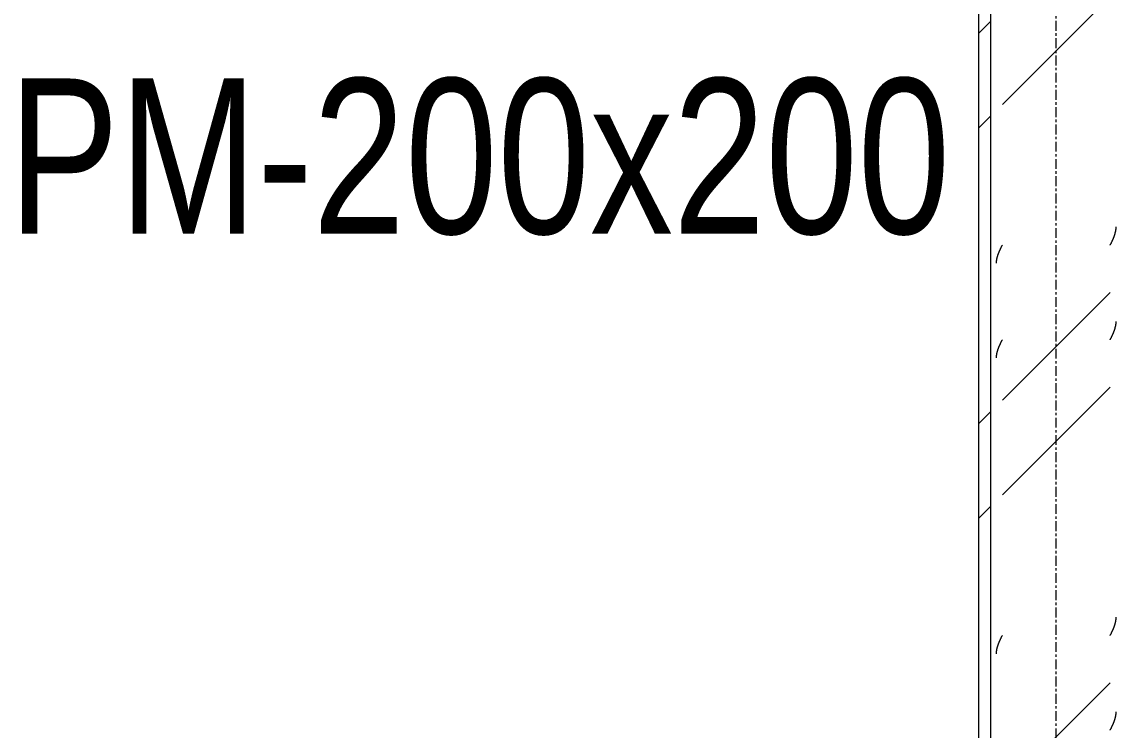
# Model space of a CAD drawing. Header units: centimetres. Extents: x -7221 to 15977, y -285 to 1507.
# Drawn here: x -6233.7 to -6092.7, y 438 to 529.3 of the extents above; entities that cross this region are included whole.
import ezdxf

# ---------------------------------------------------------------- set-up
doc = ezdxf.new("R2010")
doc.units = ezdxf.units.CM
doc.linetypes.add('Grid Line', pattern=[2.2225, 1.27, -0.3175, 0.3175, -0.3175])
for name, color, linetype, lineweight in [('S-COLS', 7, 'Continuous', 9), ('S-COLS-IDEN', 7, 'Continuous', 9), ('S-GRID', 7, 'Continuous', 9)]:
    doc.layers.add(name, color=color, linetype=linetype, lineweight=lineweight)
doc.styles.add('Century Gothic', font='GOTHIC.TTF', dxfattribs={"width": 0.8, "height": 20})
pattern_1 = [(45, (0, 0), (-25.14472, 25.14472), []), (45, (0, 38.1), (-25.14472, 25.14472), [])]

# ---------------------------------------------------------------- blocks, each defined once
blk = doc.blocks.new('FP_1-Elevación Eje 10')
at = {"layer": 'S-COLS', "color": 9, "true_color": 0xc0c0c0}
for p, q in [((-6092.96, 501.7), (-6092.95, 501.74)), ((-6092.95, 501.74), (-6092.94, 501.78)), ((-6092.94, 501.78), (-6092.92, 501.81)), ((-6092.92, 501.81), (-6092.91, 501.85)), ((-6092.91, 501.85), (-6092.9, 501.89)), ((-6092.9, 501.89), (-6092.89, 501.92)), ((-6092.89, 501.92), (-6092.88, 501.96)), ((-6092.88, 501.96), (-6092.87, 502)), ((-6092.87, 502), (-6092.86, 502.04)), ((-6092.86, 502.04), (-6092.85, 502.07)), ((-6092.85, 502.07), (-6092.84, 502.11)), ((-6092.84, 502.11), (-6092.83, 502.15)), ((-6092.83, 502.15), (-6092.82, 502.19)), ((-6092.82, 502.19), (-6092.81, 502.22)), ((-6092.81, 502.22), (-6092.8, 502.26)), ((-6092.8, 502.26), (-6092.79, 502.3)), ((-6092.79, 502.34), (-6092.78, 502.37)), ((-6092.79, 502.3), (-6092.79, 502.34)), ((-6092.78, 502.37), (-6092.77, 502.41)), ((-6092.77, 502.45), (-6092.76, 502.48)), ((-6092.77, 502.41), (-6092.77, 502.45)), ((-6092.76, 502.52), (-6092.75, 502.56)), ((-6092.76, 502.48), (-6092.76, 502.52)), ((-6092.75, 502.63), (-6092.74, 502.67)), ((-6092.75, 502.6), (-6092.75, 502.63)), ((-6092.75, 502.56), (-6092.75, 502.6)), ((-6092.74, 502.82), (-6092.74, 502.86)), ((-6092.74, 502.78), (-6092.74, 502.82)), ((-6092.74, 502.75), (-6092.74, 502.78)), ((-6092.74, 502.71), (-6092.74, 502.75)), ((-6092.74, 502.67), (-6092.74, 502.71)), ((-6093.5, 500.51), (-6093.49, 500.54)), ((-6093.49, 500.54), (-6093.47, 500.58)), ((-6093.47, 500.58), (-6093.45, 500.62)), ((-6093.45, 500.62), (-6093.43, 500.66)), ((-6093.43, 500.66), (-6093.41, 500.69)), ((-6093.41, 500.69), (-6093.39, 500.73)), ((-6093.39, 500.73), (-6093.37, 500.77)), ((-6093.37, 500.77), (-6093.35, 500.81)), ((-6093.35, 500.81), (-6093.34, 500.84)), ((-6093.34, 500.84), (-6093.32, 500.88)), ((-6093.32, 500.88), (-6093.3, 500.92)), ((-6093.3, 500.92), (-6093.28, 500.95)), ((-6093.28, 500.95), (-6093.26, 500.99)), ((-6093.26, 500.99), (-6093.25, 501.03)), ((-6093.25, 501.03), (-6093.23, 501.07)), ((-6093.23, 501.07), (-6093.21, 501.1)), ((-6093.21, 501.1), (-6093.19, 501.14)), ((-6093.19, 501.14), (-6093.18, 501.18)), ((-6093.18, 501.18), (-6093.16, 501.22)), ((-6093.16, 501.22), (-6093.14, 501.25)), ((-6093.14, 501.25), (-6093.13, 501.29)), ((-6093.13, 501.29), (-6093.11, 501.33)), ((-6093.11, 501.33), (-6093.09, 501.37)), ((-6093.09, 501.37), (-6093.08, 501.4)), ((-6093.08, 501.4), (-6093.06, 501.44)), ((-6093.06, 501.44), (-6093.05, 501.48)), ((-6093.05, 501.48), (-6093.03, 501.51)), ((-6093.03, 501.51), (-6093.02, 501.55)), ((-6093.02, 501.55), (-6093, 501.59)), ((-6093, 501.59), (-6092.99, 501.63)), ((-6092.99, 501.63), (-6092.97, 501.66)), ((-6092.97, 501.66), (-6092.96, 501.7)), ((-6092.75, 490.44), (-6092.74, 490.48)), ((-6092.75, 490.41), (-6092.75, 490.44)), ((-6092.74, 490.63), (-6092.74, 490.67)), ((-6092.74, 490.59), (-6092.74, 490.63)), ((-6092.74, 490.56), (-6092.74, 490.59)), ((-6092.74, 490.52), (-6092.74, 490.56)), ((-6092.74, 490.48), (-6092.74, 490.52)), ((-6093.18, 488.99), (-6093.16, 489.03)), ((-6093.16, 489.03), (-6093.14, 489.06)), ((-6093.14, 489.06), (-6093.13, 489.1)), ((-6093.13, 489.1), (-6093.11, 489.14)), ((-6093.11, 489.14), (-6093.09, 489.18)), ((-6093.09, 489.18), (-6093.08, 489.21)), ((-6093.08, 489.21), (-6093.06, 489.25)), ((-6093.06, 489.25), (-6093.05, 489.29)), ((-6093.05, 489.29), (-6093.03, 489.33)), ((-6093.03, 489.33), (-6093.02, 489.36)), ((-6093.02, 489.36), (-6093, 489.4)), ((-6093, 489.4), (-6092.99, 489.44)), ((-6092.99, 489.44), (-6092.97, 489.47)), ((-6092.97, 489.47), (-6092.96, 489.51)), ((-6092.96, 489.51), (-6092.95, 489.55)), ((-6092.95, 489.55), (-6092.94, 489.59)), ((-6092.94, 489.59), (-6092.92, 489.62)), ((-6092.92, 489.62), (-6092.91, 489.66)), ((-6092.91, 489.66), (-6092.9, 489.7)), ((-6092.9, 489.7), (-6092.89, 489.74)), ((-6092.89, 489.74), (-6092.88, 489.77)), ((-6092.88, 489.77), (-6092.87, 489.81)), ((-6092.87, 489.81), (-6092.86, 489.85)), ((-6092.86, 489.85), (-6092.85, 489.88)), ((-6092.85, 489.88), (-6092.84, 489.92)), ((-6092.84, 489.92), (-6092.83, 489.96)), ((-6092.83, 489.96), (-6092.82, 490)), ((-6092.82, 490), (-6092.81, 490.03)), ((-6092.81, 490.03), (-6092.8, 490.07)), ((-6092.8, 490.07), (-6092.79, 490.11)), ((-6092.79, 490.15), (-6092.78, 490.18)), ((-6092.79, 490.11), (-6092.79, 490.15)), ((-6092.78, 490.18), (-6092.77, 490.22)), ((-6092.77, 490.26), (-6092.76, 490.3)), ((-6092.77, 490.22), (-6092.77, 490.26)), ((-6092.76, 490.33), (-6092.75, 490.37)), ((-6092.76, 490.3), (-6092.76, 490.33)), ((-6092.75, 490.37), (-6092.75, 490.41)), ((-6093.5, 488.32), (-6093.49, 488.36)), ((-6093.49, 488.36), (-6093.47, 488.39)), ((-6093.47, 488.39), (-6093.45, 488.43)), ((-6093.45, 488.43), (-6093.43, 488.47)), ((-6093.43, 488.47), (-6093.41, 488.5)), ((-6093.41, 488.5), (-6093.39, 488.54)), ((-6093.39, 488.54), (-6093.37, 488.58)), ((-6093.37, 488.58), (-6093.35, 488.62)), ((-6093.35, 488.62), (-6093.34, 488.65)), ((-6093.34, 488.65), (-6093.32, 488.69)), ((-6093.32, 488.69), (-6093.3, 488.73)), ((-6093.3, 488.73), (-6093.28, 488.77)), ((-6093.28, 488.77), (-6093.26, 488.8)), ((-6093.26, 488.8), (-6093.25, 488.84)), ((-6093.25, 488.84), (-6093.23, 488.88)), ((-6093.23, 488.88), (-6093.21, 488.91)), ((-6093.21, 488.91), (-6093.19, 488.95)), ((-6093.19, 488.95), (-6093.18, 488.99)), ((-6092.75, 452.34), (-6092.74, 452.38)), ((-6092.74, 452.53), (-6092.74, 452.57)), ((-6092.74, 452.49), (-6092.74, 452.53)), ((-6092.74, 452.46), (-6092.74, 452.49)), ((-6092.74, 452.42), (-6092.74, 452.46)), ((-6092.74, 452.38), (-6092.74, 452.42)), ((-6093.14, 450.96), (-6093.13, 451)), ((-6093.13, 451), (-6093.11, 451.04)), ((-6093.11, 451.04), (-6093.09, 451.08)), ((-6093.09, 451.08), (-6093.08, 451.11)), ((-6093.08, 451.11), (-6093.06, 451.15)), ((-6093.06, 451.15), (-6093.05, 451.19)), ((-6093.05, 451.19), (-6093.03, 451.23)), ((-6093.03, 451.23), (-6093.02, 451.26)), ((-6093.02, 451.26), (-6093, 451.3)), ((-6093, 451.3), (-6092.99, 451.34)), ((-6092.99, 451.34), (-6092.97, 451.37)), ((-6092.97, 451.37), (-6092.96, 451.41)), ((-6092.96, 451.41), (-6092.95, 451.45)), ((-6092.95, 451.45), (-6092.94, 451.49)), ((-6092.94, 451.49), (-6092.92, 451.52)), ((-6092.92, 451.52), (-6092.91, 451.56)), ((-6092.91, 451.56), (-6092.9, 451.6)), ((-6092.9, 451.6), (-6092.89, 451.64)), ((-6092.89, 451.64), (-6092.88, 451.67)), ((-6092.88, 451.67), (-6092.87, 451.71)), ((-6092.87, 451.71), (-6092.86, 451.75)), ((-6092.86, 451.75), (-6092.85, 451.78)), ((-6092.85, 451.78), (-6092.84, 451.82)), ((-6092.84, 451.82), (-6092.83, 451.86)), ((-6092.83, 451.86), (-6092.82, 451.9)), ((-6092.82, 451.9), (-6092.81, 451.93)), ((-6092.81, 451.93), (-6092.8, 451.97)), ((-6092.8, 451.97), (-6092.79, 452.01)), ((-6092.79, 452.05), (-6092.78, 452.08)), ((-6092.79, 452.01), (-6092.79, 452.05)), ((-6092.78, 452.08), (-6092.77, 452.12)), ((-6092.77, 452.16), (-6092.76, 452.2)), ((-6092.77, 452.12), (-6092.77, 452.16)), ((-6092.76, 452.23), (-6092.75, 452.27)), ((-6092.76, 452.2), (-6092.76, 452.23)), ((-6092.75, 452.31), (-6092.75, 452.34)), ((-6092.75, 452.27), (-6092.75, 452.31)), ((-6093.5, 450.22), (-6093.49, 450.26)), ((-6093.49, 450.26), (-6093.47, 450.29)), ((-6093.47, 450.29), (-6093.45, 450.33)), ((-6093.45, 450.33), (-6093.43, 450.37)), ((-6093.43, 450.37), (-6093.41, 450.4)), ((-6093.41, 450.4), (-6093.39, 450.44)), ((-6093.39, 450.44), (-6093.37, 450.48)), ((-6093.37, 450.48), (-6093.35, 450.52)), ((-6093.35, 450.52), (-6093.34, 450.55)), ((-6093.34, 450.55), (-6093.32, 450.59)), ((-6093.32, 450.59), (-6093.3, 450.63)), ((-6093.3, 450.63), (-6093.28, 450.67)), ((-6093.28, 450.67), (-6093.26, 450.7)), ((-6093.26, 450.7), (-6093.25, 450.74)), ((-6093.25, 450.74), (-6093.23, 450.78)), ((-6093.23, 450.78), (-6093.21, 450.81)), ((-6093.21, 450.81), (-6093.19, 450.85)), ((-6093.19, 450.85), (-6093.18, 450.89)), ((-6093.18, 450.89), (-6093.16, 450.93)), ((-6093.16, 450.93), (-6093.14, 450.96)), ((-6092.83, 439.67), (-6092.82, 439.71)), ((-6092.82, 439.71), (-6092.81, 439.74)), ((-6092.81, 439.74), (-6092.8, 439.78)), ((-6092.8, 439.78), (-6092.79, 439.82)), ((-6092.79, 439.86), (-6092.78, 439.89)), ((-6092.79, 439.82), (-6092.79, 439.86)), ((-6092.78, 439.89), (-6092.77, 439.93)), ((-6092.77, 439.97), (-6092.76, 440.01)), ((-6092.77, 439.93), (-6092.77, 439.97)), ((-6092.76, 440.04), (-6092.75, 440.08)), ((-6092.76, 440.01), (-6092.76, 440.04)), ((-6092.75, 440.15), (-6092.74, 440.19)), ((-6092.75, 440.12), (-6092.75, 440.15)), ((-6092.75, 440.08), (-6092.75, 440.12)), ((-6092.74, 440.34), (-6092.74, 440.38)), ((-6092.74, 440.3), (-6092.74, 440.34)), ((-6092.74, 440.27), (-6092.74, 440.3)), ((-6092.74, 440.23), (-6092.74, 440.27)), ((-6092.74, 440.19), (-6092.74, 440.23)), ((-6093.39, 438.25), (-6093.37, 438.29)), ((-6093.37, 438.29), (-6093.35, 438.33)), ((-6093.35, 438.33), (-6093.34, 438.36)), ((-6093.34, 438.36), (-6093.32, 438.4)), ((-6093.32, 438.4), (-6093.3, 438.44)), ((-6093.3, 438.44), (-6093.28, 438.48)), ((-6093.28, 438.48), (-6093.26, 438.51)), ((-6093.26, 438.51), (-6093.25, 438.55)), ((-6093.25, 438.55), (-6093.23, 438.59)), ((-6093.23, 438.59), (-6093.21, 438.63)), ((-6093.21, 438.63), (-6093.19, 438.66)), ((-6093.19, 438.66), (-6093.18, 438.7)), ((-6093.18, 438.7), (-6093.16, 438.74)), ((-6093.16, 438.74), (-6093.14, 438.77)), ((-6093.14, 438.77), (-6093.13, 438.81)), ((-6093.13, 438.81), (-6093.11, 438.85)), ((-6093.11, 438.85), (-6093.09, 438.89)), ((-6093.09, 438.89), (-6093.08, 438.92)), ((-6093.08, 438.92), (-6093.06, 438.96)), ((-6093.06, 438.96), (-6093.05, 439)), ((-6093.05, 439), (-6093.03, 439.04)), ((-6093.03, 439.04), (-6093.02, 439.07)), ((-6093.02, 439.07), (-6093, 439.11)), ((-6093, 439.11), (-6092.99, 439.15)), ((-6092.99, 439.15), (-6092.97, 439.18)), ((-6092.97, 439.18), (-6092.96, 439.22)), ((-6092.96, 439.22), (-6092.95, 439.26)), ((-6092.95, 439.26), (-6092.94, 439.3)), ((-6092.94, 439.3), (-6092.92, 439.33)), ((-6092.92, 439.33), (-6092.91, 439.37)), ((-6092.91, 439.37), (-6092.9, 439.41)), ((-6092.9, 439.41), (-6092.89, 439.45)), ((-6092.89, 439.45), (-6092.88, 439.48)), ((-6092.88, 439.48), (-6092.87, 439.52)), ((-6092.87, 439.52), (-6092.86, 439.56)), ((-6092.86, 439.56), (-6092.85, 439.6)), ((-6092.85, 439.6), (-6092.84, 439.63)), ((-6092.84, 439.63), (-6092.83, 439.67)), ((-6093.5, 438.03), (-6093.49, 438.07)), ((-6093.49, 438.07), (-6093.47, 438.1)), ((-6093.47, 438.1), (-6093.45, 438.14)), ((-6093.45, 438.14), (-6093.43, 438.18)), ((-6093.43, 438.18), (-6093.41, 438.21)), ((-6093.41, 438.21), (-6093.39, 438.25))]:
    blk.add_line(p, q, dxfattribs=at)
blk = doc.blocks.new('FP_2-Elevación Eje 10')
at = {"layer": 'S-COLS', "color": 9, "true_color": 0xc0c0c0}
for p, q in [((-6107.5, 500.28), (-6107.48, 500.32)), ((-6107.48, 500.32), (-6107.46, 500.36)), ((-6107.46, 500.36), (-6107.44, 500.4)), ((-6107.44, 500.4), (-6107.42, 500.43)), ((-6107.42, 500.43), (-6107.4, 500.47)), ((-6107.4, 500.47), (-6107.38, 500.51)), ((-6108.06, 498.87), (-6108.05, 498.9)), ((-6108.05, 498.9), (-6108.04, 498.94)), ((-6108.04, 498.94), (-6108.03, 498.98)), ((-6108.03, 498.98), (-6108.02, 499.01)), ((-6108.02, 499.01), (-6108.01, 499.05)), ((-6108.01, 499.05), (-6108, 499.09)), ((-6108, 499.09), (-6107.99, 499.13)), ((-6107.99, 499.13), (-6107.98, 499.16)), ((-6107.98, 499.16), (-6107.97, 499.2)), ((-6107.97, 499.2), (-6107.95, 499.24)), ((-6107.95, 499.24), (-6107.94, 499.28)), ((-6107.94, 499.28), (-6107.93, 499.31)), ((-6107.93, 499.31), (-6107.91, 499.35)), ((-6107.91, 499.35), (-6107.9, 499.39)), ((-6107.9, 499.39), (-6107.89, 499.43)), ((-6107.89, 499.43), (-6107.87, 499.46)), ((-6107.87, 499.46), (-6107.86, 499.5)), ((-6107.86, 499.5), (-6107.84, 499.54)), ((-6107.84, 499.54), (-6107.83, 499.57)), ((-6107.83, 499.57), (-6107.81, 499.61)), ((-6107.81, 499.61), (-6107.8, 499.65)), ((-6107.8, 499.65), (-6107.78, 499.69)), ((-6107.78, 499.69), (-6107.76, 499.72)), ((-6107.76, 499.72), (-6107.75, 499.76)), ((-6107.75, 499.76), (-6107.73, 499.8)), ((-6107.73, 499.8), (-6107.71, 499.84)), ((-6107.71, 499.84), (-6107.7, 499.87)), ((-6107.7, 499.87), (-6107.68, 499.91)), ((-6107.68, 499.91), (-6107.66, 499.95)), ((-6107.66, 499.95), (-6107.64, 499.98)), ((-6107.64, 499.98), (-6107.63, 500.02)), ((-6107.63, 500.02), (-6107.61, 500.06)), ((-6107.61, 500.06), (-6107.59, 500.1)), ((-6107.59, 500.1), (-6107.57, 500.13)), ((-6107.57, 500.13), (-6107.55, 500.17)), ((-6107.55, 500.17), (-6107.53, 500.21)), ((-6107.53, 500.21), (-6107.52, 500.25)), ((-6107.52, 500.25), (-6107.5, 500.28)), ((-6108.15, 498.34), (-6108.14, 498.38)), ((-6108.15, 498.31), (-6108.15, 498.34)), ((-6108.15, 498.27), (-6108.15, 498.31)), ((-6108.15, 498.23), (-6108.15, 498.27)), ((-6108.15, 498.19), (-6108.15, 498.23)), ((-6108.15, 498.16), (-6108.15, 498.19)), ((-6108.14, 498.42), (-6108.13, 498.46)), ((-6108.14, 498.38), (-6108.14, 498.42)), ((-6108.13, 498.53), (-6108.12, 498.57)), ((-6108.13, 498.49), (-6108.13, 498.53)), ((-6108.13, 498.46), (-6108.13, 498.49)), ((-6108.12, 498.57), (-6108.11, 498.6)), ((-6108.11, 498.64), (-6108.1, 498.68)), ((-6108.11, 498.6), (-6108.11, 498.64)), ((-6108.1, 498.68), (-6108.09, 498.72)), ((-6108.09, 498.75), (-6108.08, 498.79)), ((-6108.09, 498.72), (-6108.09, 498.75)), ((-6108.08, 498.79), (-6108.07, 498.83)), ((-6108.07, 498.83), (-6108.06, 498.87)), ((-6107.73, 487.61), (-6107.71, 487.65)), ((-6107.71, 487.65), (-6107.7, 487.68)), ((-6107.7, 487.68), (-6107.68, 487.72)), ((-6107.68, 487.72), (-6107.66, 487.76)), ((-6107.66, 487.76), (-6107.64, 487.8)), ((-6107.64, 487.8), (-6107.63, 487.83)), ((-6107.63, 487.83), (-6107.61, 487.87)), ((-6107.61, 487.87), (-6107.59, 487.91)), ((-6107.59, 487.91), (-6107.57, 487.94)), ((-6107.57, 487.94), (-6107.55, 487.98)), ((-6107.55, 487.98), (-6107.53, 488.02)), ((-6107.53, 488.02), (-6107.52, 488.06)), ((-6107.52, 488.06), (-6107.5, 488.09)), ((-6107.5, 488.09), (-6107.48, 488.13)), ((-6107.48, 488.13), (-6107.46, 488.17)), ((-6107.46, 488.17), (-6107.44, 488.21)), ((-6107.44, 488.21), (-6107.42, 488.24)), ((-6107.42, 488.24), (-6107.4, 488.28)), ((-6107.4, 488.28), (-6107.38, 488.32)), ((-6108.14, 486.23), (-6108.13, 486.27)), ((-6108.14, 486.19), (-6108.14, 486.23)), ((-6108.13, 486.34), (-6108.12, 486.38)), ((-6108.13, 486.3), (-6108.13, 486.34)), ((-6108.13, 486.27), (-6108.13, 486.3)), ((-6108.12, 486.38), (-6108.11, 486.42)), ((-6108.11, 486.45), (-6108.1, 486.49)), ((-6108.11, 486.42), (-6108.11, 486.45)), ((-6108.1, 486.49), (-6108.09, 486.53)), ((-6108.09, 486.56), (-6108.08, 486.6)), ((-6108.09, 486.53), (-6108.09, 486.56)), ((-6108.08, 486.6), (-6108.07, 486.64)), ((-6108.07, 486.64), (-6108.06, 486.68)), ((-6108.06, 486.68), (-6108.05, 486.71)), ((-6108.05, 486.71), (-6108.04, 486.75)), ((-6108.04, 486.75), (-6108.03, 486.79)), ((-6108.03, 486.79), (-6108.02, 486.83)), ((-6108.02, 486.83), (-6108.01, 486.86)), ((-6108.01, 486.86), (-6108, 486.9)), ((-6108, 486.9), (-6107.99, 486.94)), ((-6107.99, 486.94), (-6107.98, 486.97)), ((-6107.98, 486.97), (-6107.97, 487.01)), ((-6107.97, 487.01), (-6107.95, 487.05)), ((-6107.95, 487.05), (-6107.94, 487.09)), ((-6107.94, 487.09), (-6107.93, 487.12)), ((-6107.93, 487.12), (-6107.91, 487.16)), ((-6107.91, 487.16), (-6107.9, 487.2)), ((-6107.9, 487.2), (-6107.89, 487.24)), ((-6107.89, 487.24), (-6107.87, 487.27)), ((-6107.87, 487.27), (-6107.86, 487.31)), ((-6107.86, 487.31), (-6107.84, 487.35)), ((-6107.84, 487.35), (-6107.83, 487.39)), ((-6107.83, 487.39), (-6107.81, 487.42)), ((-6107.81, 487.42), (-6107.8, 487.46)), ((-6107.8, 487.46), (-6107.78, 487.5)), ((-6107.78, 487.5), (-6107.76, 487.53)), ((-6107.76, 487.53), (-6107.75, 487.57)), ((-6107.75, 487.57), (-6107.73, 487.61)), ((-6108.15, 486.15), (-6108.14, 486.19)), ((-6108.15, 486.12), (-6108.15, 486.15)), ((-6108.15, 486.08), (-6108.15, 486.12)), ((-6108.15, 486.04), (-6108.15, 486.08)), ((-6108.15, 486), (-6108.15, 486.04)), ((-6108.15, 485.97), (-6108.15, 486)), ((-6107.71, 449.55), (-6107.7, 449.58)), ((-6107.7, 449.58), (-6107.68, 449.62)), ((-6107.68, 449.62), (-6107.66, 449.66)), ((-6107.66, 449.66), (-6107.64, 449.7)), ((-6107.64, 449.7), (-6107.63, 449.73)), ((-6107.63, 449.73), (-6107.61, 449.77)), ((-6107.61, 449.77), (-6107.59, 449.81)), ((-6107.59, 449.81), (-6107.57, 449.84)), ((-6107.57, 449.84), (-6107.55, 449.88)), ((-6107.55, 449.88), (-6107.53, 449.92)), ((-6107.53, 449.92), (-6107.52, 449.96)), ((-6107.52, 449.96), (-6107.5, 449.99)), ((-6107.5, 449.99), (-6107.48, 450.03)), ((-6107.48, 450.03), (-6107.46, 450.07)), ((-6107.46, 450.07), (-6107.44, 450.11)), ((-6107.44, 450.11), (-6107.42, 450.14)), ((-6107.42, 450.14), (-6107.4, 450.18)), ((-6107.4, 450.18), (-6107.38, 450.22)), ((-6108.14, 448.13), (-6108.13, 448.17)), ((-6108.13, 448.24), (-6108.12, 448.28)), ((-6108.13, 448.2), (-6108.13, 448.24)), ((-6108.13, 448.17), (-6108.13, 448.2)), ((-6108.12, 448.28), (-6108.11, 448.32)), ((-6108.11, 448.35), (-6108.1, 448.39)), ((-6108.11, 448.32), (-6108.11, 448.35)), ((-6108.1, 448.39), (-6108.09, 448.43)), ((-6108.09, 448.46), (-6108.08, 448.5)), ((-6108.09, 448.43), (-6108.09, 448.46)), ((-6108.08, 448.5), (-6108.07, 448.54)), ((-6108.07, 448.54), (-6108.06, 448.58)), ((-6108.06, 448.58), (-6108.05, 448.61)), ((-6108.05, 448.61), (-6108.04, 448.65)), ((-6108.04, 448.65), (-6108.03, 448.69)), ((-6108.03, 448.69), (-6108.02, 448.73)), ((-6108.02, 448.73), (-6108.01, 448.76)), ((-6108.01, 448.76), (-6108, 448.8)), ((-6108, 448.8), (-6107.99, 448.84)), ((-6107.99, 448.84), (-6107.98, 448.87)), ((-6107.98, 448.87), (-6107.97, 448.91)), ((-6107.97, 448.91), (-6107.95, 448.95)), ((-6107.95, 448.95), (-6107.94, 448.99)), ((-6107.94, 448.99), (-6107.93, 449.02)), ((-6107.93, 449.02), (-6107.91, 449.06)), ((-6107.91, 449.06), (-6107.9, 449.1)), ((-6107.9, 449.1), (-6107.89, 449.14)), ((-6107.89, 449.14), (-6107.87, 449.17)), ((-6107.87, 449.17), (-6107.86, 449.21)), ((-6107.86, 449.21), (-6107.84, 449.25)), ((-6107.84, 449.25), (-6107.83, 449.29)), ((-6107.83, 449.29), (-6107.81, 449.32)), ((-6107.81, 449.32), (-6107.8, 449.36)), ((-6107.8, 449.36), (-6107.78, 449.4)), ((-6107.78, 449.4), (-6107.76, 449.43)), ((-6107.76, 449.43), (-6107.75, 449.47)), ((-6107.75, 449.47), (-6107.73, 449.51)), ((-6107.73, 449.51), (-6107.71, 449.55)), ((-6108.15, 448.05), (-6108.14, 448.09)), ((-6108.15, 448.02), (-6108.15, 448.05)), ((-6108.15, 447.98), (-6108.15, 448.02)), ((-6108.15, 447.94), (-6108.15, 447.98)), ((-6108.15, 447.9), (-6108.15, 447.94)), ((-6108.15, 447.87), (-6108.15, 447.9)), ((-6108.14, 448.09), (-6108.14, 448.13))]:
    blk.add_line(p, q, dxfattribs=at)
blk = doc.blocks.new('UC-Perfil universal-Pilar - 200 x 200-1745402-Elevación Eje 10')
at = {"layer": 'S-COLS', "true_color": 0xc0c0c0}
h = blk.add_hatch(dxfattribs=at)
h.set_pattern_fill('FP_2', color=9, style=0, pattern_type=2)
h.set_pattern_definition(pattern_1)
h.paths.add_polyline_path([(-6108.9, 94), (-6108.9, 933.53), (-6110.44, 933.53), (-6110.44, 94)])
h = blk.add_hatch(dxfattribs=at)
h.set_pattern_fill('FP_2', color=9, style=0, pattern_type=2)
h.set_pattern_definition(pattern_1)
h.paths.add_polyline_path([(-6107.38, 94), (-6093.5, 94), (-6093.5, 933.53), (-6107.38, 933.53), (-6107.38, 94.42)])
at = {"layer": 'S-COLS'}
for p, q in [((-6110.44, 933.53), (-6110.44, 94)), ((-6108.9, 933.53), (-6108.9, 94))]:
    blk.add_line(p, q, dxfattribs=at)
for name in ['FP_1-Elevación Eje 10', 'FP_2-Elevación Eje 10']:
    blk.add_blockref(name, (0, 0), dxfattribs=at)

msp = doc.modelspace()

# ---------------------------------------------------------------- linework, layer by layer
at = {"layer": 'S-GRID', "color": 253, "linetype": 'Grid Line', "true_color": 0xaaaaaa}
msp.add_line((-6100.445, -18.626), (-6100.445, 1273.722), dxfattribs=at)

# ---------------------------------------------------------------- block references
at = {"layer": 'S-COLS'}
msp.add_blockref('UC-Perfil universal-Pilar - 200 x 200-1745402-Elevación Eje 10', (0, 0), dxfattribs=at)

# ---------------------------------------------------------------- texts
at = {"layer": 'S-COLS-IDEN', "insert": (-6235.42, 521.971), "char_height": 20, "width": 157.13075, "attachment_point": 1, "style": 'Century Gothic'}
msp.add_mtext('PM-200x200', dxfattribs=at)

doc.saveas('drawing.dxf')
